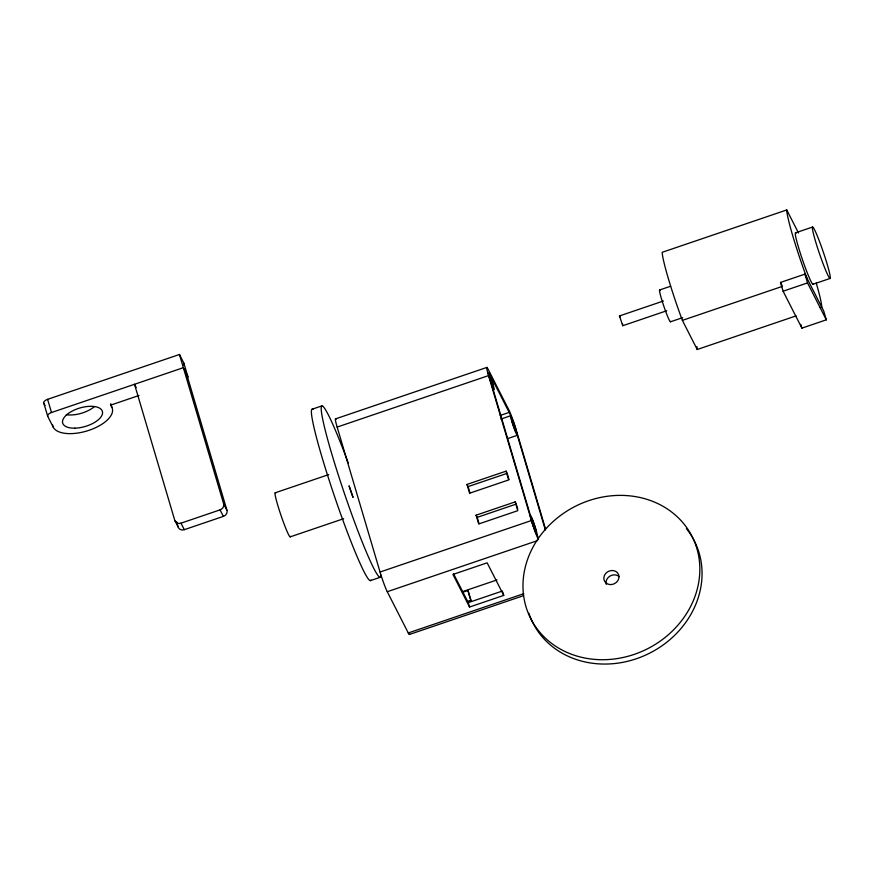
<?xml version="1.0" encoding="UTF-8"?>
<svg xmlns="http://www.w3.org/2000/svg" width="874" height="874" viewBox="0 0 874 874"><rect width="100%" height="100%" fill="white"/><g stroke="black" fill="none" stroke-linecap="round" stroke-linejoin="round"><path stroke-width="1.31" d="M666.764 310.74L622.78 325.718L619.458 315.929L620.037 316.901M622.812 325.685L622.441 323.762M110.79 403.679L111.85 407.273A31.038 14.432 -16.5 0 1 89.192 430.259A31.038 14.432 -16.5 0 1 53.248 427.2L47.72 416.341L43.82 403.165A5.178 2.404 -16.5 0 1 47.6 399.331L179.454 354.494L183.879 363.18L187.779 376.355A5.178 2.404 -16.5 0 1 187.386 378.103M47.72 416.341A5.178 2.404 -16.5 0 1 51.5 412.517L183.354 367.681L187.779 376.355M139.021 395.485L110.747 405.099L111.85 407.273M798.508 233.008L786.753 209.946L662.23 252.291A53.03 4.031 71.2 0 0 682.375 320.376L697.212 349.502L796.072 315.885M795.526 232.834L812.612 227.022M659.662 289.96L670.653 286.224M312.204 409.185L321.971 405.864M619.426 315.962L663.377 301.017M486.873 367.419L335.485 418.897M409.414 633.147A15.524 1.18 71.2 0 1 408.278 632.962L387.258 591.709A15.524 1.18 71.2 0 1 380.048 572.022L337.156 427.08L488.544 375.602A15.524 1.18 71.2 0 1 487.965 368.937L508.985 410.19A15.524 1.18 71.2 0 1 516.206 429.877L545.562 529.109M780.504 282.433L804.921 274.13L823.723 311.046L826.323 319.829L801.906 328.132L783.104 291.217L780.504 282.433L781.99 285.361M670.467 321.796L682.681 317.644M682.375 320.376L782.481 286.333M783.104 291.217L807.521 282.914L826.323 319.829M812.973 284.269L830.071 278.456A27.16 2.065 71.2 0 0 818.73 239.476A27.16 2.065 71.2 0 0 815.224 240.284A27.16 2.065 71.2 0 0 830.071 278.456M136.18 387.543L134.52 384.287L174.8 520.434A5.178 4.567 -27 0 0 180.984 523.165L220.051 509.881A5.178 4.567 -27 0 0 223.635 503.828L179.454 354.494M500.179 415.467L509.181 412.408A15.524 1.18 71.2 0 1 511.749 418.428M275.212 492.794L328.722 474.604M820.216 307.67L821.746 307.156A53.03 4.031 71.2 0 0 816.218 282.957M500.911 419.061L510.678 415.74A10.346 0.787 71.2 0 0 513.267 425.867A10.346 0.787 71.2 0 0 517.342 435.307L507.576 438.628M174.8 520.434L178.121 526.946A5.178 4.567 -27 0 0 184.305 529.677L223.373 516.392A5.178 4.567 -27 0 0 226.956 510.34L186.675 374.192M290.168 536.876L343.679 518.686M467 484.436L506.068 471.152L507.182 473.326L468.114 486.61L467 484.436L469.6 493.22L508.668 479.935L506.068 471.152M476.101 515.179L515.168 501.894L516.272 504.069L477.204 517.353L476.101 515.179L478.701 523.974L517.769 510.678L515.168 501.894M380.048 572.022L531.436 520.543L488.544 375.602M370.39 580.631L380.157 577.31M387.258 591.709L537.368 540.667M462.696 592.288L468.038 590.463L471.053 600.667L467.393 601.913M466.978 601.465L471.053 600.667M453.508 573.683L468.256 602.634L502.441 591.01M503.741 595.402L487.146 562.834L452.961 574.458L469.557 607.026L503.741 595.402L502.769 592.113M408.278 632.962L523.745 593.697M409.371 634.48L523.548 595.653M462.27 591.72L496.967 579.943M509.181 412.408L490.369 375.503A15.524 1.18 71.2 0 0 489.178 374.127M223.635 503.828L226.956 510.34M220.051 509.881L223.373 516.392M180.984 523.165L184.305 529.677M43.82 403.165L45.044 405.58M804.921 274.13L807.521 282.914M800.792 324.363L801.906 328.132M516.545 432.619L545.365 530.015M491.101 382.681L530.289 515.103M507.554 474.582L509.039 479.597M516.643 505.325L517.758 509.094M468.114 486.61L469.961 492.881M477.204 517.353L479.061 523.635M468.256 602.634L469.557 607.026M176.57 521.712L178.121 526.946M47.6 399.331L51.5 412.517M52.538 424.808L53.248 427.2M813.202 283.635A27.16 2.065 71.2 0 1 802.256 259.097A27.16 2.065 71.2 0 1 796.094 233.249M806.899 278.03A53.03 4.031 71.2 0 1 786.753 209.946M670.609 321.403A16.814 1.278 71.2 0 1 663.574 305.452A16.814 1.278 71.2 0 1 660.263 290.561M696.939 346.683A53.03 4.031 71.2 0 1 697.212 349.502M686.396 528.595A90.535 79.862 -27 0 1 651.862 652.004A90.535 79.862 -27 0 1 528.879 613.242M606.294 584.378A7.757 6.85 -27 0 1 609.997 576.075A7.757 6.85 -27 0 1 619.24 576.654M536.964 534.68A10.346 0.787 71.2 0 1 531.283 520.019A10.346 0.787 71.2 0 1 532.692 519.943A10.346 0.787 71.2 0 1 536.964 534.68A15.524 1.18 71.2 0 0 538.46 538.013M337.156 427.08A15.524 1.18 71.2 0 1 336.042 419.454M538.34 539.586A15.524 1.18 71.2 0 1 531.436 520.543M489.418 374.028A10.346 0.787 71.2 0 1 493.941 387.925A10.346 0.787 71.2 0 1 491.909 385.379M470.802 600.165A10.346 0.787 71.2 0 1 468.038 590.463M370.926 580.03A90.535 6.894 71.2 0 1 334.567 496.53A90.535 6.894 71.2 0 1 313.023 409.458M380.922 575.212A90.535 6.894 71.2 0 1 351.545 513.814A90.535 6.894 71.2 0 1 321.239 409.72A90.535 6.894 71.2 0 1 348.223 462.914M290.365 536.341A23.281 1.77 71.2 0 1 280.98 515.31A23.281 1.77 71.2 0 1 275.703 493.144M94.403 406.618A20.692 9.614 -16.5 0 1 66.271 414.691M183.879 363.18A5.178 2.404 -16.5 0 1 183.485 364.928M349.119 485.999L352.976 497.219L349.119 485.999M596.144 659.509A90.535 79.862 -27 0 0 694.48 541.694A90.535 79.862 -27 0 0 543.606 531.436A90.535 79.862 -27 0 0 596.144 659.509M610.107 584.575A7.757 6.85 -27 0 0 618.53 574.48A7.757 6.85 -27 0 0 605.595 573.595A7.757 6.85 -27 0 0 610.107 584.575M489.014 376.388A7.757 0.59 71.2 0 0 493.253 387.291A7.757 0.59 71.2 0 0 490.008 376.148A7.757 0.59 71.2 0 0 489.014 376.388M512.175 421.76A7.757 0.59 71.2 0 0 516.458 432.881A7.757 0.59 71.2 0 0 513.322 421.956A7.757 0.59 71.2 0 0 512.175 421.76M531.895 521.319A7.757 0.59 71.2 0 0 536.144 532.233A7.757 0.59 71.2 0 0 532.9 521.09A7.757 0.59 71.2 0 0 531.895 521.319M74.924 428.162A20.692 9.614 -16.5 0 0 102.4 411.403A20.692 9.614 -16.5 0 0 70.324 412.146A20.692 9.614 -16.5 0 0 74.924 428.162"/></g></svg>
